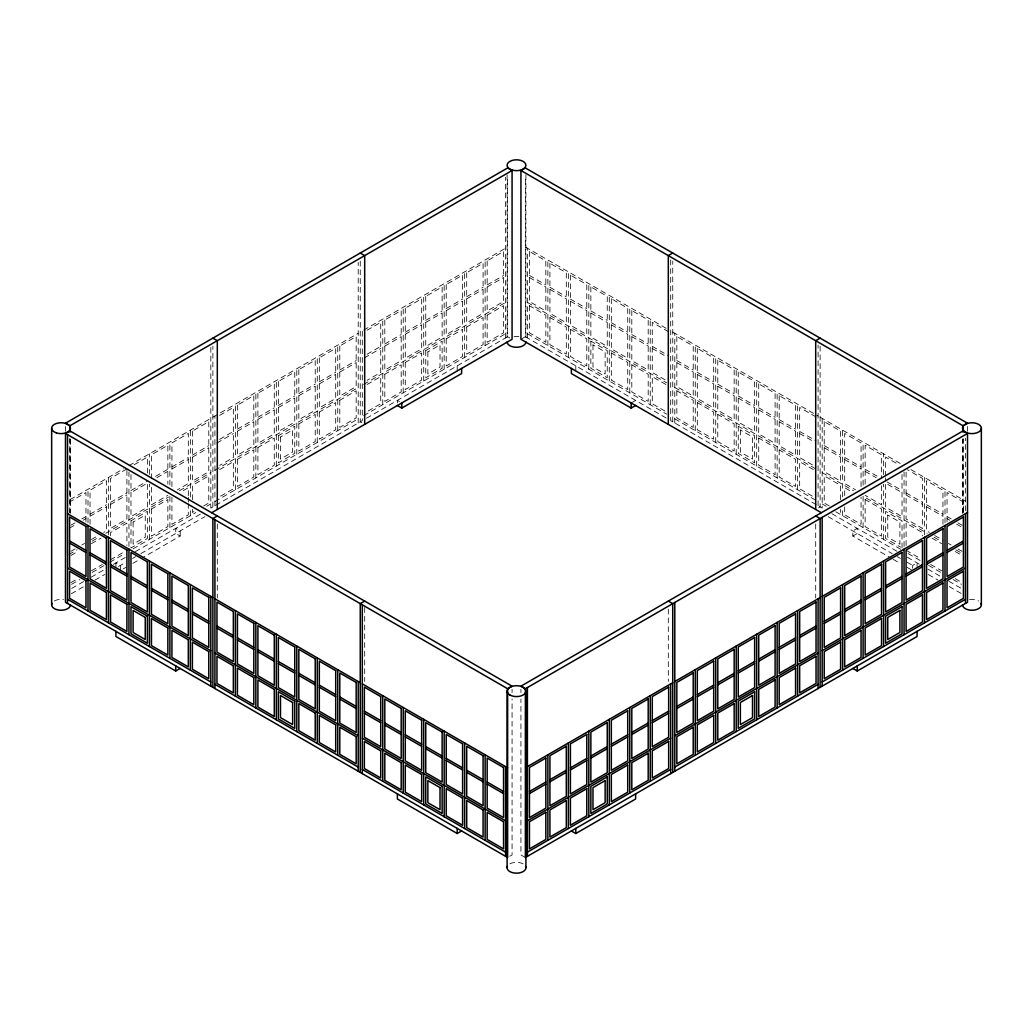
<?xml version="1.0" encoding="UTF-8"?>
<svg xmlns="http://www.w3.org/2000/svg" width="1033" height="1033" viewBox="0 0 1033 1033"><rect width="100%" height="100%" fill="white"/><g stroke="black" fill="none" stroke-linecap="round" stroke-linejoin="round"><path stroke-width="0.75" stroke-dasharray="5 3.75" d="M65.492 431.29L65.492 426.448M69.921 512.588L69.921 438.638M85.959 521.833L85.959 492.547L69.573 502.012M87.999 522.788L87.999 489.28M90.039 524.273L90.039 490.184L106.438 480.732L106.425 530.807L103.7 532.382M108.478 534.849L108.478 477.466M110.518 535.817L110.518 532.628L126.904 523.163L126.904 545.501M115.916 566.73L115.928 562.895L120.357 565.451L120.357 570.565L125.923 567.349M126.904 470.506L126.904 518.992L110.518 528.457L110.518 478.369L126.904 468.905M128.944 546.509L128.944 472.029M130.984 474.547L130.984 516.629L147.37 507.177L147.37 483.173L130.984 492.638M147.37 473.088L147.37 457.09L133.722 464.979M149.411 539.381L149.411 484.141M149.411 474.573L149.411 453.823M151.464 487.214L151.451 504.814L167.85 495.349M151.464 478.731L151.464 454.74L167.85 445.275L167.85 484.154M169.89 527.566L169.89 496.266M169.89 485.097L169.89 442.008M171.93 497.17L171.93 524.299L188.316 514.834L188.316 503.665M171.93 486.595L171.93 442.912L188.316 433.447L188.316 483.534L177.392 489.836M180.181 536.037L180.181 530.91L175.739 528.354L175.739 533.467L180.181 536.037L141.224 558.517M188.316 502.064L188.316 497.286M188.316 495.685L188.316 487.705L180.116 492.444M190.356 515.738L190.356 507.913M190.356 496.963L190.356 430.193M192.396 509.282L192.396 512.471L195.134 510.896M192.396 499.714L192.396 485.355L208.782 475.89L208.782 503.019L203.32 506.17M210.835 347.385L210.822 508.094L362.299 420.651L362.299 330.922L360.246 332.097M212.875 506.919L212.875 346.171M214.916 505.744L214.916 416.015M235.382 489.745L235.382 404.187M255.848 477.93L255.861 392.372M276.327 466.103L276.327 380.557M296.794 454.288L296.794 368.729M317.273 442.473L317.273 356.914M337.739 430.658L337.739 345.099M358.206 423.001L358.206 262.292M360.259 261.078L360.246 421.826L363.577 423.75M382.765 404.652L382.765 319.107M397.382 402.947L397.382 400.391L401.811 402.96M403.232 392.837L403.232 307.279M423.711 381.022L423.711 295.464M444.177 369.194L444.177 283.649M457.193 370.976L457.206 365.85M464.643 357.379L464.643 271.821M485.123 345.564L485.123 260.006M505.589 337.92L505.589 177.198M366.47 418.236L507.629 336.732L507.629 175.997M520.929 339.302L525.371 336.732L525.371 176.023M527.411 337.92L527.411 248.191M547.877 345.564L547.877 260.006M568.357 357.379L568.357 271.821M588.823 369.194L588.823 283.649M609.289 381.022L609.289 295.464M629.768 392.837L629.768 307.279M650.235 404.652L650.235 319.107M670.701 259.929L670.701 420.651L822.178 508.094L822.178 418.365M672.754 421.826L672.754 261.078M674.794 423.001L674.794 333.285M695.261 430.658L695.261 345.099M715.727 442.473L715.727 356.914M736.206 454.288L736.206 368.729M756.673 466.103L756.673 380.557M777.152 477.93L777.152 392.372M797.618 489.745L797.618 404.187M818.084 505.744L818.084 345.022M820.125 346.171L820.125 506.919L816.806 508.843M840.604 512.471L840.604 509.282M840.604 499.714L840.604 485.355L824.218 475.89L824.218 503.019L829.68 506.17M842.644 515.738L842.644 509.489M842.644 496.963L842.644 430.193M844.684 506.854L844.684 514.834L861.07 524.299L861.07 497.17M844.684 495.685L844.684 487.705L852.884 492.444M861.07 486.595L861.07 442.912L844.684 433.46L844.684 483.534L855.608 489.849M863.11 527.566L863.11 496.266L927.26 533.299M863.11 485.097L863.11 442.008M865.15 484.154L865.15 445.275L881.549 454.74L881.549 478.731M881.549 485.613L881.549 504.814L865.15 495.349M883.589 539.381L883.589 484.141M883.589 474.573L883.589 453.823M885.63 481.094L885.63 477.892M885.63 476.29L885.63 457.09L899.278 464.979M902.016 547.929L902.016 520.813L885.63 511.348L885.63 538.477L900.647 547.141M902.016 474.547L902.016 516.629L885.63 507.177L885.63 483.173L902.016 492.638M904.056 546.509L904.056 472.029M906.096 545.501L906.096 523.163L922.482 532.628L922.482 535.817M906.096 472.107L906.096 518.992L922.482 528.457L922.482 478.369L907.465 469.705M924.522 534.849L924.522 477.466M942.961 524.273L942.961 490.197L926.575 480.732L926.575 530.807L929.3 532.382M945.001 522.788L945.001 489.28M947.041 521.833L947.041 492.547L963.427 502.012L963.427 513.207M962.536 513.285L962.536 439.438M963.079 512.588L963.079 438.651M965.468 510.676L965.468 438.186M967.508 431.265L967.508 426.435M70.257 499.52L123.482 468.801M128.944 465.651L210.835 418.365M212.875 417.19L358.206 333.285M363.655 330.134L505.589 248.191M219.68 415.343L233.342 407.454L233.342 457.542L219.68 465.418M367.064 330.25L380.725 322.373L380.725 372.448L367.064 380.338M70.941 525.216L75.035 522.853M81.865 518.915L85.959 516.539M90.039 514.189L106.438 504.724M110.518 502.374L126.904 492.909M130.984 490.546L147.37 481.094M155.557 476.368L167.85 469.266M171.93 466.916L188.316 457.451M192.396 455.088L208.782 445.636M219.68 439.335L233.342 431.458M237.422 429.095L253.808 419.63M257.901 417.28L274.287 407.815M278.368 405.465L294.754 396.001M298.834 393.638L315.22 384.173M319.313 381.823L335.699 372.358M339.78 370.008L356.165 360.543M367.064 354.254L380.725 346.365M384.805 344.002L401.191 334.55M405.272 332.187L421.671 322.722M425.751 320.372L442.137 310.907M446.217 308.544L462.603 299.092M466.696 296.729L483.082 287.264M487.163 284.914L503.549 275.449M69.573 528.095L76.403 524.144M83.234 520.206L85.959 518.631M90.039 516.268L106.425 506.816M110.518 504.453L126.904 494.988M156.926 477.659L167.85 471.358M171.93 468.995L188.316 459.543M192.396 457.18L208.782 447.715M216.956 443.002L233.342 433.537M237.422 431.187L253.808 421.722M257.901 419.359L274.287 409.907M278.368 407.544L294.754 398.079M298.834 395.729L315.22 386.265M319.313 383.914L335.699 374.45M339.78 372.087L356.165 362.622M364.339 357.909L380.725 348.457M384.805 346.094L401.191 336.629M405.272 334.279L421.671 324.814M425.751 322.451L442.137 312.999M446.217 310.636L462.603 301.171M466.696 298.821L483.082 289.356M487.163 286.993L503.549 277.541M70.941 551.299L75.035 548.936M81.865 544.998L84.59 543.423M91.408 539.484L98.238 535.546M68.901 554.566L77.088 549.84M92.092 541.176L98.923 537.237M105.74 533.299L168.521 497.054M179.445 490.74L210.822 472.623M214.916 470.26L358.206 387.53M363.655 384.392L505.589 302.437M70.941 555.47L77.772 551.532M91.408 543.655L100.963 538.141M219.68 469.602L233.342 461.712L233.342 488.841L216.956 498.293M367.064 384.508L380.725 376.619L380.725 403.748L364.339 413.213M70.941 582.599L77.772 578.661M91.408 570.784L102.332 564.47M110.518 559.757L125.535 551.08M71.626 584.291L79.812 579.565M92.092 572.476L104.385 565.387M109.834 562.223L124.851 553.559M133.037 548.833L195.818 512.588M206.729 506.286L210.822 503.923M214.916 501.56L358.206 418.83M363.655 415.692L505.589 333.749M71.703 588.423L84.228 581.192M91.188 577.176L105.095 569.144M113.436 564.328L125.664 557.265M135.4 551.648L201.086 513.724M71.316 593.768L83.828 586.537M94.946 580.12L104.682 574.503M118.588 566.471L125.923 562.236M132.495 558.44L135.659 556.619M140.837 553.623L204.792 516.707M132.87 563.334L139.829 559.318M631.189 402.96L635.618 400.391L635.618 402.947M852.832 536.037L857.261 533.467L857.261 528.354L852.819 530.923L852.832 536.037L891.776 558.517M509.85 856.241L512.071 854.962L512.071 699.031M525.371 247.003L666.608 328.559M672.754 332.097L818.084 416.015M820.125 417.19L901.331 464.075M910.874 469.589L965.468 501.108M668.661 331.825L652.275 322.373L652.275 372.448L668.661 381.913M816.044 416.919L799.658 407.454L799.658 457.542L816.044 467.006M529.451 275.449L545.837 284.914M549.918 287.264L566.304 296.729M570.397 299.092L586.783 308.544M590.863 310.907L607.249 320.372M611.329 322.722L627.728 332.187M631.809 334.55L648.195 344.002M652.275 346.365L668.661 355.83M676.835 360.543L693.22 370.008M697.301 372.358L713.687 381.823M717.78 384.173L734.166 393.638M738.246 396.001L754.632 405.465M758.713 407.815L775.099 417.28M779.192 419.63L795.578 429.095M799.658 431.458L816.044 440.91M824.218 445.636L840.604 455.088M844.684 457.451L861.07 466.916M865.15 469.266L880.181 477.943M886.998 481.882L902.016 490.546M906.096 492.909L922.482 502.374M926.575 504.724L942.961 514.189M947.041 516.552L951.135 518.915M957.965 522.853L963.427 526.004M529.451 277.541L545.837 286.993M549.918 289.356L566.304 298.821M570.397 301.171L586.783 310.636M590.863 312.999L607.249 322.451M611.329 324.814L627.728 334.279M631.809 336.629L648.195 346.094M652.275 348.457L665.936 356.333M676.835 362.622L693.22 372.087M697.301 374.45L713.687 383.914M717.78 386.265L734.166 395.729M738.246 398.079L754.632 407.544M758.713 409.907L775.099 419.359M779.192 421.722L795.578 431.187M799.658 433.537L813.32 441.427M824.218 447.715L840.604 457.18M844.684 459.543L861.07 468.995M865.15 471.358L876.074 477.659M906.096 495.001L922.482 504.453M926.575 506.816L942.961 516.28M947.041 518.631L949.766 520.206M956.597 524.157L962.059 527.308M934.762 535.546L942.961 540.272M948.41 543.423L951.135 544.998M957.965 548.936L962.059 551.299M527.411 302.437L666.608 382.817M674.794 387.53L818.084 470.26M822.178 472.623L853.555 490.74M934.077 537.237L940.908 541.176M955.912 549.84L961.374 552.991M665.936 384.508L652.275 376.619L652.275 403.748L665.936 411.638M813.32 469.602L799.658 461.712L799.658 488.841L813.32 496.718M932.037 538.141L941.592 543.655M955.228 551.532L962.059 555.47M906.096 550.292L921.113 558.969M930.668 564.483L941.592 570.784M955.228 578.661L962.059 582.599M527.411 333.736L666.608 414.117M674.794 418.83L818.084 501.56M822.178 503.923L826.271 506.286M835.813 511.8L902.687 550.408M908.149 553.559L923.166 562.236M928.615 565.387L943.633 574.051M953.188 579.565L961.374 584.291M525.371 336.732L666.53 418.236M831.914 513.724L897.6 551.648M907.336 557.265L919.564 564.328M927.905 569.144L941.812 577.176M948.772 581.192L961.297 588.423M828.208 516.707L892.163 553.623M897.341 556.619L900.505 558.44M907.077 562.236L914.412 566.471M928.318 574.503L938.054 580.12M949.172 586.537L961.684 593.768M507.629 336.732L509.85 338.023M893.171 559.331L900.13 563.347M907.077 567.362L912.643 570.565L912.643 565.451L917.084 562.895L917.084 566.73M525.371 857.519L520.929 854.962L520.929 699.031M575.794 365.85L575.807 370.976M963.079 438.935L963.079 512.885M815.696 524.028L815.696 597.978M668.312 609.121L668.312 681.457M525.9 174.874L525.9 340.244M520.929 689.385L520.929 692.601M512.071 689.385L512.071 692.601M507.1 174.874L507.1 340.244M364.688 607.507L364.688 681.457M217.304 524.028L217.304 597.978M70.464 439.438L70.464 513.285M69.921 438.935L69.921 512.885M54.4 600.961A9.4 5.423 0 0 1 63.491 599.566M969.509 599.566A9.4 5.423 0 0 1 978.6 600.961M514.06 336.616A9.4 5.423 0 0 1 518.94 336.616M509.85 863.911A9.4 5.436 0 0 1 523.15 863.911M130.984 520.8L130.984 547.929L147.37 538.477L147.37 511.348L130.984 520.8M133.102 522.091L133.102 544.197L145.253 537.186L145.253 515.08L133.102 522.091M151.451 508.985L151.451 536.114L167.85 526.649L167.85 499.52L151.451 508.985M192.396 431.097L192.396 481.171L208.782 471.719L208.782 421.632L192.396 431.097M237.422 459.349L237.422 486.478L253.808 477.014L253.808 449.897L237.422 459.349M237.422 405.104L237.422 455.179L253.808 445.714L253.808 395.639L237.422 405.104M257.901 447.534L257.901 474.664L274.287 465.199L274.287 438.069L257.901 447.534M257.901 393.276L257.901 443.364L274.287 433.899L274.287 383.824L257.901 393.276M278.368 435.719L278.368 462.849L294.754 453.384L294.754 426.255L278.368 435.719M278.368 381.461L278.368 431.549L294.754 422.084L294.754 371.996L278.368 381.461M280.485 437.011L280.485 459.104L292.636 452.092L292.636 429.999L280.485 437.011M298.834 423.892L298.834 451.021L315.22 441.569L315.22 414.44L298.834 423.892M298.834 369.646L298.834 419.721L315.22 410.269L315.22 360.181L298.834 369.646M319.313 412.077L319.313 439.206L335.699 429.741L335.699 402.612L319.313 412.077M319.313 357.818L319.313 407.906L335.699 398.441L335.699 348.366L319.313 357.818M339.78 400.262L339.78 427.391L356.165 417.926L356.165 390.797L339.78 400.262M339.78 346.003L339.78 396.091L356.165 386.626L356.165 336.538L339.78 346.003M384.805 374.269L384.805 401.385L401.191 391.933L401.191 364.804L384.805 374.269M384.805 320.01L384.805 370.085L401.191 360.633L401.191 310.546L384.805 320.01M405.272 362.441L405.272 389.57L421.671 380.105L421.671 352.989L405.272 362.441M405.285 308.196L405.272 358.27L421.671 348.805L421.671 298.731L405.285 308.196M425.751 350.626L425.751 377.755L442.137 368.29L442.137 341.161L425.751 350.626M425.751 296.368L425.751 346.455L442.137 336.99L442.137 286.916L425.751 296.368M427.869 351.917L427.869 374.011L440.019 366.999L440.019 344.906L427.869 351.917M446.217 338.811L446.217 365.94L462.603 356.475L462.603 329.346L446.217 338.811M446.217 284.553L446.217 334.64L462.603 325.175L462.603 275.088L446.217 284.553M466.696 326.983L466.696 354.112L483.082 344.66L483.082 317.531L466.696 326.983M466.696 272.738L466.696 322.812L483.082 313.348L483.082 263.273L466.696 272.738M487.163 315.168L487.163 342.297L503.549 332.833L503.549 305.703L487.163 315.168M487.163 260.91L487.163 310.998L503.549 301.533L503.549 251.458L487.163 260.91M529.451 305.703L529.451 332.833L545.837 342.297L545.837 315.168L529.451 305.703M529.451 251.458L529.451 301.533L545.837 310.998L545.837 260.91L529.451 251.458M549.918 317.531L549.918 344.648L566.304 354.112L566.304 326.983L549.918 317.531M549.918 263.273L549.918 313.348L566.304 322.812L566.304 272.738L549.918 263.273M570.397 329.346L570.397 356.475L586.783 365.927L586.783 338.811L570.397 329.346M570.397 275.088L570.397 325.175L586.783 334.627L586.783 284.553L570.397 275.088M590.863 341.161L590.863 368.29L607.249 377.755L607.249 350.626L590.863 341.161M590.863 286.916L590.863 336.99L607.249 346.455L607.249 296.368L590.863 286.916M592.981 344.906L592.981 366.999L605.131 374.011L605.131 351.917L592.981 344.906M611.329 352.989L611.329 380.105L627.728 389.57L627.728 362.441L611.329 352.989M611.329 298.731L611.329 348.805L627.728 358.27L627.728 308.196L611.329 298.731M631.809 364.804L631.809 391.933L648.195 401.385L648.195 374.269L631.809 364.804M631.809 310.546L631.809 360.633L648.195 370.085L648.195 320.01L631.809 310.546M676.835 390.797L676.835 417.926L693.22 427.391L693.22 400.262L676.835 390.797M676.835 336.538L676.835 386.626L693.22 396.091L693.22 346.003L676.835 336.538M697.301 402.612L697.301 429.741L713.687 439.206L713.687 412.077L697.301 402.612M697.301 348.366L697.301 398.441L713.687 407.906L713.687 357.818L697.301 348.366M717.78 414.44L717.78 441.569L734.166 451.021L734.166 423.892L717.78 414.44M717.78 360.181L717.78 410.269L734.166 419.721L734.166 369.646L717.78 360.181M738.246 426.255L738.246 453.384L754.632 462.849L754.632 435.719L738.246 426.255M738.246 371.996L738.246 422.084L754.632 431.549L754.632 381.461L738.246 371.996M740.364 429.999L740.364 452.092L752.515 459.104L752.515 437.011L740.364 429.999M758.713 438.069L758.713 465.199L775.099 474.664L775.099 447.534L758.713 438.069M758.713 383.824L758.713 433.899L775.099 443.364L775.099 393.276L758.713 383.824M779.192 449.897L779.192 477.026L795.578 486.478L795.578 459.349L779.192 449.897M779.192 395.639L779.192 445.714L795.578 455.179L795.578 405.104L779.192 395.639M824.218 421.632L824.218 471.719L840.604 481.171L840.604 431.097L824.218 421.632M865.15 499.533L865.15 526.649L881.549 536.114L881.549 508.985L865.15 499.533M887.747 515.093L887.747 537.186L899.898 544.197L899.898 522.104L887.747 515.093"/><path stroke-width="1.5" d="M69.921 432.207L69.921 425.777L512.071 170.51L512.071 339.302L211.739 512.691M115.916 631.37L115.916 636.483L175.739 671.024L180.168 668.467M175.739 671.024L175.739 665.898M217.304 509.476L217.304 340.696L212.875 338.14M364.688 424.382L364.688 255.603L360.259 253.046M397.382 793.861L397.382 798.987L457.193 833.515L461.635 830.958M397.382 405.504L401.811 408.074L401.811 402.96M457.193 833.515L457.206 828.401M461.635 368.419L461.635 373.533L401.811 408.074M507.1 867.759L507.1 691.142M963.079 432.22L963.079 425.79L967.508 423.22L525.371 167.953L520.929 170.51L520.929 339.302L821.261 512.691M525.9 867.759L525.9 691.142M668.312 424.382L668.312 255.603L672.754 253.046M815.696 509.476L815.696 340.696L820.125 338.14M981.35 604.809L981.35 428.191M65.492 433.46L69.921 430.903L512.071 686.17L507.629 688.727L65.492 433.46L65.492 602.252L507.629 857.519L507.629 688.727M217.304 515.996L212.875 518.553L212.875 687.332M571.365 368.419L571.365 373.533L631.189 408.074L635.618 405.504M364.688 601.077L360.246 603.646L360.246 772.426M525.371 688.74L967.508 433.46L967.508 602.252L525.371 857.519L525.371 688.74L520.929 686.17L963.079 430.903L967.508 433.46M527.411 766.615L672.741 682.697M674.794 681.522L820.125 597.603M822.165 596.428L967.508 512.523M529.451 791.523L545.837 782.058M549.918 779.695L566.304 770.231M570.397 767.881L586.783 758.416M590.863 756.066L607.249 746.601M611.329 744.238L627.728 734.786M631.809 732.423L648.195 722.958M652.275 720.608L668.661 711.143M676.835 706.43L693.22 696.965M697.301 694.602L713.687 685.15M717.78 682.787L734.166 673.322M738.246 670.972L754.632 661.507M758.713 659.144L775.099 649.692M779.192 647.329L795.578 637.865M799.658 635.515L816.044 626.05M824.218 621.337L840.604 611.872M844.684 609.522L861.07 600.057M865.15 597.694L881.536 588.242M885.63 585.879L902.016 576.414M906.096 574.064L922.482 564.599M926.562 562.236L942.961 552.784M947.041 550.421L963.427 540.956M529.451 793.602L545.837 784.137M549.918 781.787L566.304 772.322M570.397 769.959L586.783 760.508M590.863 758.145L607.249 748.68M611.329 746.33L627.728 736.865M631.809 734.515L648.195 725.05M652.275 722.687L668.661 713.222M676.835 708.509L693.22 699.057M697.301 696.694L713.687 687.229M717.78 684.879L734.166 675.414M738.246 673.051L754.632 663.599M758.713 661.236L775.099 651.771M779.192 649.421L795.578 639.956M799.658 637.593L816.044 628.141M824.218 623.416L840.604 613.964M844.684 611.601L861.07 602.136M865.15 599.786L881.536 590.321M885.63 587.971L902.016 578.506M906.096 576.143L922.482 566.678M926.562 564.328L942.961 554.863M947.041 552.513L963.427 543.048M527.411 820.861L670.701 738.13M674.794 735.78L818.084 653.037M822.178 650.687L965.468 567.956M527.411 852.16L670.701 769.43M674.794 767.08L818.084 684.337M822.178 681.987L965.468 599.256M571.365 830.958L575.807 833.528L635.618 798.987L635.618 793.861M852.819 668.467L857.261 671.024L917.084 636.483L917.072 631.37M520.929 170.51L963.079 425.79M512.071 170.51L507.629 167.953L65.492 423.22L69.921 425.777M815.696 515.996L820.125 518.553L820.125 687.332M668.312 601.09L672.741 603.646L672.754 772.426M67.532 513.698L212.875 597.603M214.916 598.791L360.246 682.697M362.299 683.872L507.629 767.79M69.573 540.956L85.959 550.421M90.039 552.784L106.425 562.236M110.518 564.599L126.904 574.064M130.984 576.414L147.37 585.879M151.451 588.242L167.85 597.694M171.93 600.057L188.316 609.522M192.396 611.872L208.782 621.337M216.956 626.05L233.342 635.515M237.422 637.865L253.808 647.329M257.901 649.692L274.287 659.144M278.368 661.507L294.754 670.972M298.834 673.322L315.22 682.787M319.313 685.15L335.699 694.602M339.78 696.965L356.165 706.43M364.339 711.143L380.725 720.608M384.805 722.958L401.191 732.423M405.272 734.773L421.671 744.238M425.751 746.601L442.137 756.053M446.217 758.416L462.603 767.881M466.696 770.231L483.082 779.695M487.163 782.058L503.549 791.51M69.573 543.048L85.959 552.513M90.039 554.863L106.425 564.328M110.518 566.691L126.904 576.143M130.984 578.506L147.37 587.971M151.451 590.321L167.85 599.786M171.93 602.136L188.316 611.601M192.396 613.964L208.782 623.428M216.956 628.141L233.342 637.593M237.422 639.956L253.808 649.421M257.901 651.771L274.287 661.236M278.368 663.599L294.754 673.051M298.834 675.414L315.22 684.879M319.313 687.229L335.699 696.694M339.78 699.057L356.165 708.509M364.339 713.222L380.725 722.687M384.805 725.05L401.191 734.502M405.272 736.865L421.671 746.33M425.751 748.68L442.137 758.145M446.217 760.508L462.603 769.959M466.696 772.322L483.082 781.787M487.163 784.137L503.549 793.602M67.532 567.956L210.822 650.687M214.916 653.037L358.206 735.78M362.299 738.13L505.589 820.861M67.532 599.256L210.822 681.987M214.916 684.337L358.206 767.08M362.299 769.43L505.589 852.16M857.261 665.898L857.261 671.024M631.189 402.96L631.189 408.074M575.794 828.401L575.807 833.528M965.468 513.698L965.468 603.427M945.001 525.513L945.001 611.071M924.522 537.341L924.522 622.886M904.056 549.156L904.056 634.714M883.589 560.971L883.589 646.529M863.11 572.798L863.11 658.344M842.644 584.613L842.644 670.172M822.165 517.378L822.178 686.157M818.084 598.791L818.084 688.52M797.618 610.606L797.618 696.165M777.139 622.421L777.152 707.979M756.673 634.249L756.673 719.794M736.206 646.064L736.206 731.622M715.727 657.879L715.727 743.437M695.261 669.707L695.261 755.252M674.794 602.471L674.794 771.251M670.701 683.885L670.701 773.601M650.235 695.7L650.235 781.258M629.768 707.515L629.768 793.073M609.289 719.342L609.289 804.888M588.823 731.157L588.823 816.716M568.357 742.972L568.357 828.531M547.877 754.787L547.877 840.345M527.411 687.552L527.411 856.344M505.589 766.615L505.589 856.344M485.123 754.787L485.123 840.345M464.643 742.972L464.643 828.531M444.177 731.157L444.177 816.703M423.711 719.33L423.711 804.888M403.232 707.515L403.232 793.073M382.765 695.7L382.765 781.258M362.299 604.822L362.299 773.601M358.206 681.522L358.206 771.251M337.739 669.707L337.739 755.252M317.273 657.879L317.273 743.437M296.794 646.064L296.794 731.622M276.327 634.249L276.327 719.794M255.848 622.421L255.848 707.979M235.382 610.606L235.382 696.165M214.916 519.728L214.916 688.52M210.822 596.428L210.822 686.157M190.356 584.613L190.356 670.172M169.89 572.798L169.89 658.344M149.411 560.971L149.411 646.529M128.944 549.156L128.944 634.714M108.478 537.341L108.478 622.886M87.999 525.513L87.999 611.071M67.532 434.648L67.532 603.427M51.65 428.191L51.65 604.809M70.464 604.809A9.4 5.423 0 0 1 59.824 610.193A9.4 5.423 0 0 1 51.973 603.401M981.027 603.401A9.4 5.423 0 0 1 973.176 610.193A9.4 5.423 0 0 1 962.536 604.809M525.9 341.858A9.4 5.423 0 0 1 516.5 347.282A9.4 5.423 0 0 1 507.1 341.858M525.59 866.351A9.4 5.436 0 0 1 516.5 873.182A9.4 5.436 0 0 1 507.41 866.351M545.837 758.054L529.451 767.519L529.451 817.607L545.837 808.142L545.837 758.054M566.304 746.239L549.918 755.704L549.918 805.779L566.304 796.327L566.304 746.239M586.783 734.424L570.397 743.876L570.397 793.964L586.783 784.499L586.783 734.424M607.249 722.596L590.863 732.061L590.863 782.149L607.249 772.684L607.249 722.596M627.715 710.781L611.329 720.246L611.329 770.321L627.728 760.869L627.715 710.781M648.195 698.967L631.809 708.418L631.809 758.506L648.195 749.041L648.195 698.967M668.661 687.139L652.275 696.604L652.275 746.691L668.661 737.226L668.661 687.139M693.22 672.974L676.835 682.426L676.835 732.513L693.22 723.048L693.22 672.974M713.687 661.146L697.301 670.611L697.301 720.685L713.687 711.233L713.687 661.146M734.166 649.331L717.78 658.796L717.78 708.87L734.166 699.406L734.166 649.331M754.632 637.516L738.246 646.968L738.246 697.055L754.632 687.591L754.632 637.516M775.099 625.688L758.713 635.153L758.713 685.228L775.099 675.776L775.099 625.688M795.578 613.873L779.192 623.338L779.192 673.413L795.578 663.948L795.578 613.873M816.044 602.058L799.658 611.51L799.658 661.598L816.044 652.133L816.044 602.058M840.604 587.88L824.218 597.332L824.218 647.42L840.604 637.955L840.604 587.88M861.07 576.052L844.684 585.517L844.684 635.605L861.07 626.14L861.07 576.052M881.536 564.238L865.15 573.702L865.15 623.777L881.536 614.325L881.536 564.238M902.016 552.423L885.63 561.875L885.63 611.962L902.016 602.497L902.016 552.423M922.482 540.595L906.096 550.06L906.096 600.147L922.482 590.682L922.482 540.595M942.961 528.78L926.562 538.245L926.575 588.319L942.961 578.867L942.961 528.78M963.427 516.965L947.041 526.43L947.041 576.504L963.427 567.04L963.427 516.965M545.837 812.312L529.451 821.777L529.451 848.906L545.837 839.442L545.837 812.312M566.304 800.498L549.918 809.949L549.918 837.079L566.304 827.627L566.304 800.498M586.783 788.67L570.397 798.135L570.397 825.264L586.783 815.799L586.783 788.67M607.249 776.855L590.863 786.32L590.863 813.449L607.249 803.984L607.249 776.855M627.728 765.04L611.329 774.492L611.329 801.621L627.728 792.169L627.728 765.04M648.195 753.212L631.809 762.677L631.809 789.806L648.195 780.341L648.195 753.212M668.661 741.397L652.275 750.862L652.275 777.991L668.661 768.526L668.661 741.397M693.22 727.219L676.835 736.684L676.835 763.813L693.22 754.348L693.22 727.219M713.687 715.404L697.301 724.869L697.301 751.985L713.687 742.533L713.687 715.404M734.166 703.589L717.78 713.041L717.78 740.17L734.166 730.705L734.166 703.589M754.632 691.761L738.246 701.226L738.246 728.355L754.632 718.891L754.632 691.761M775.099 679.946L758.713 689.411L758.713 716.528L775.099 707.076L775.099 679.946M795.578 668.131L779.192 677.583L779.192 704.713L795.578 695.248L795.578 668.131M816.044 656.304L799.658 665.769L799.658 692.898L816.044 683.433L816.044 656.304M840.604 642.126L824.218 651.591L824.218 678.72L840.604 669.255L840.604 642.126M861.07 630.311L844.684 639.776L844.684 666.905L861.07 657.44L861.07 630.311M881.549 618.496L865.15 627.948L865.15 655.077L881.549 645.625L881.549 618.496M902.016 606.668L885.63 616.133L885.63 643.262L902.016 633.797L902.016 606.668M922.482 594.853L906.096 604.318L906.096 631.447L922.482 621.982L922.482 594.853M942.961 583.038L926.575 592.503L926.575 619.619L942.961 610.167L942.961 583.038M963.427 571.21L947.041 580.675L947.041 607.804L963.427 598.339L963.427 571.21M605.131 780.599L592.981 787.611L592.981 809.704L605.131 802.693L605.131 780.599M752.515 695.506L740.364 702.517L740.364 724.611L752.515 717.599L752.515 695.506M899.898 610.413L887.747 617.424L887.747 639.517L899.898 632.506L899.898 610.413M85.959 526.43L69.573 516.965L69.573 567.04L85.959 576.504L85.959 526.43M106.425 538.245L90.039 528.78L90.039 578.867L106.425 588.319L106.425 538.245M126.904 550.06L110.518 540.608L110.518 590.682L126.904 600.147L126.904 550.06M147.37 561.887L130.984 552.423L130.984 602.497L147.37 611.962L147.37 561.887M167.85 573.702L151.451 564.238L151.451 614.325L167.85 623.777L167.85 573.702M188.316 585.517L171.93 576.052L171.93 626.14L188.316 635.605L188.316 585.517M208.782 597.332L192.396 587.88L192.396 637.955L208.782 647.42L208.782 597.332M233.342 611.51L216.956 602.058L216.956 652.133L233.342 661.598L233.342 611.51M253.808 623.338L237.422 613.873L237.422 663.948L253.808 673.413L253.808 623.338M274.287 635.153L257.901 625.688L257.901 675.776L274.287 685.228L274.287 635.153M294.754 646.968L278.368 637.516L278.368 687.591L294.754 697.055L294.754 646.968M315.22 658.796L298.834 649.331L298.834 699.406L315.22 708.87L315.22 658.796M335.699 670.611L319.313 661.146L319.313 711.233L335.699 720.685L335.699 670.611M356.165 682.426L339.78 672.961L339.78 723.048L356.165 732.513L356.165 682.426M380.725 696.604L364.339 687.139L364.339 737.226L380.725 746.691L380.725 696.604M401.191 708.418L384.805 698.967L384.805 749.041L401.191 758.506L401.191 708.418M421.671 720.246L405.272 710.781L405.272 760.856L421.671 770.321L421.671 720.246M442.137 732.061L425.751 722.596L425.751 772.684L442.137 782.136L442.137 732.061M462.603 743.876L446.217 734.424L446.217 784.499L462.603 793.964L462.603 743.876M483.082 755.704L466.696 746.239L466.696 796.314L483.082 805.779L483.082 755.704M503.549 767.519L487.163 758.054L487.163 808.142L503.549 817.594L503.549 767.519M85.959 580.675L69.573 571.223L69.573 598.339L85.959 607.804L85.959 580.675M106.425 592.503L90.039 583.038L90.039 610.167L106.425 619.619L106.425 592.503M126.904 604.318L110.518 594.853L110.518 621.982L126.904 631.447L126.904 604.318M147.37 616.133L130.984 606.681L130.984 633.797L147.37 643.262L147.37 616.133M167.85 627.961L151.451 618.496L151.451 645.625L167.85 655.077L167.85 627.961M188.316 639.776L171.93 630.311L171.93 657.44L188.316 666.905L188.316 639.776M208.782 651.591L192.396 642.126L192.396 669.255L208.782 678.72L208.782 651.591M233.342 665.769L216.956 656.304L216.956 683.433L233.342 692.898L233.342 665.769M253.808 677.583L237.422 668.131L237.422 695.248L253.808 704.713L253.808 677.583M274.287 689.411L257.901 679.946L257.901 707.076L274.287 716.528L274.287 689.411M294.754 701.226L278.368 691.761L278.368 718.891L294.754 728.355L294.754 701.226M315.22 713.041L298.834 703.589L298.834 730.705L315.22 740.17L315.22 713.041M335.699 724.869L319.313 715.404L319.313 742.533L335.699 751.985L335.699 724.869M356.165 736.684L339.78 727.219L339.78 754.348L356.165 763.813L356.165 736.684M380.725 750.862L364.339 741.397L364.339 768.526L380.725 777.991L380.725 750.862M401.191 762.677L384.805 753.212L384.805 780.341L401.191 789.806L401.191 762.677M421.671 774.492L405.272 765.04L405.272 792.169L421.671 801.621L421.671 774.492M442.137 786.32L425.751 776.855L425.751 803.984L442.137 813.449L442.137 786.32M462.603 798.135L446.217 788.67L446.217 815.799L462.603 825.264L462.603 798.135M483.082 809.949L466.696 800.498L466.696 827.614L483.082 837.079L483.082 809.949M503.549 821.777L487.163 812.312L487.163 839.442L503.549 848.894L503.549 821.777M145.253 617.424L133.102 610.413L133.102 632.506L145.253 639.517L145.253 617.424M292.636 702.517L280.485 695.506L280.485 717.599L292.636 724.611L292.636 702.517M440.019 787.611L427.869 780.599L427.869 802.693L440.019 809.704L440.019 787.611M56.35 432.892A9.4 5.423 0 0 0 70.464 428.191A9.4 5.423 0 0 0 56.35 423.491A9.4 5.423 0 0 0 56.35 432.892M965.3 432.039A9.4 5.423 0 0 0 981.027 429.599A9.4 5.423 0 0 0 969.509 422.949A9.4 5.423 0 0 0 965.3 432.039M511.8 169.941A9.4 5.423 0 0 0 525.9 165.241A9.4 5.423 0 0 0 511.8 160.541A9.4 5.423 0 0 0 511.8 169.941M509.85 694.989A9.4 5.436 0 0 0 525.59 692.549A9.4 5.436 0 0 0 514.06 685.899A9.4 5.436 0 0 0 509.85 694.989"/></g></svg>
